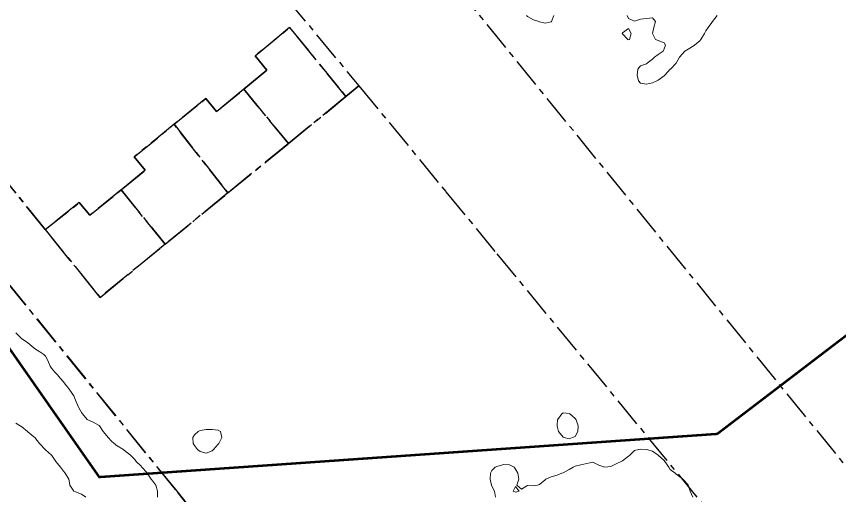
# Model space of a CAD drawing. Header units: centimetres. Extents: x 0 to 642158, y -847 to 649707.
# Drawn here: x 616694.3 to 616763.5, y 620998.4 to 621038.7 of the extents above; entities that cross this region are included whole.
import ezdxf

# ---------------------------------------------------------------- set-up
doc = ezdxf.new("R2010")
doc.units = ezdxf.units.CM
doc.header["$MEASUREMENT"] = 0
doc.linetypes.add('CENTERX2', pattern=[4, 2.5, -0.5, 0.5, -0.5])
doc.layers.add('MEV_layout inondation', color=5, linetype='Continuous', lineweight=15)
doc.layers.add('WAL_topographie 0.5', color=253, linetype='Continuous', lineweight=20)
doc.layers.add('SPW_parcellaire cadastral', color=7, linetype='CENTERX2', lineweight=25, true_color=0xff0542)

msp = doc.modelspace()

# ---------------------------------------------------------------- linework, layer by layer
at = {"layer": 'MEV_layout inondation', "const_width": 0.2}
msp.add_lwpolyline([(616900.942, 621085.199), (616869.556, 621081.82), (616818.373, 621077.958), (616791.092, 621080.131), (616754.688, 621092.309), (616742.718, 621101.924), (616722.412, 621069.444), (616695.48, 621070.085), (616668.547, 621046.793), (616701.256, 620999.929), (616753.203, 621003.561), (616805.513, 621043.508), (616905.775, 621054.403)], dxfattribs=at)
at = {"layer": 'SPW_parcellaire cadastral'}
for points in [[(616725.447, 620976.685), (616709.658, 620996.388), (616709.455, 620996.641), (616707.663, 620998.875), (616688.472, 621022.554), (616625.34, 621099.609), (616620.686, 621105.289), (616646.44, 621126.439)], [(616715.263, 621093.336), (616715.563, 621087.308), (616715.873, 621081.077), (616716.186, 621074.786), (616716.286, 621072.789), (616760.686, 621075.337), (616770.879, 621062.083), (616773.292, 621059.129), (616779.255, 621051.859), (616773.908, 621030.944), (616772.263, 621024.51), (616770.866, 621019.044), (616769.271, 621012.806), (616767.739, 621006.814), (616766.157, 621000.627), (616765.689, 620998.794), (616662.71, 621125.629)], [(616695.979, 621043.859), (616700.978, 621047.956), (616705.855, 621051.814), (616706.773, 621052.541), (616723.084, 621032.837), (616721.989, 621031.941), (616717.259, 621037.756), (616714.371, 621035.373), (616715.354, 621034.173), (616713.4, 621032.563), (616711.104, 621030.672), (616710.204, 621031.772), (616707.551, 621029.606), (616704.204, 621026.871), (616705.122, 621025.738), (616703.098, 621024.092), (616700.475, 621021.956), (616699.575, 621023.023), (616696.72, 621020.747), (616685.113, 621035.099), (616690.983, 621039.603), (616695.979, 621043.859)], [(616721.989, 621031.941), (616717.164, 621027.995), (616713.4, 621032.563), (616715.354, 621034.173), (616714.371, 621035.373), (616717.259, 621037.756), (616721.989, 621031.941)], [(616685.113, 621035.099), (616696.72, 621020.747), (616701.329, 621015.047), (616706.786, 621019.51), (616712.075, 621023.834), (616717.164, 621027.995), (616721.989, 621031.941), (616723.084, 621032.837), (616730.396, 621023.933), (616734.68, 621018.716), (616751.983, 620997.644)], [(616712.075, 621023.834), (616707.551, 621029.606), (616710.204, 621031.772), (616711.104, 621030.672), (616713.4, 621032.563), (616717.164, 621027.995), (616712.075, 621023.834)], [(616712.075, 621023.834), (616706.786, 621019.51), (616703.098, 621024.092), (616705.122, 621025.738), (616704.204, 621026.871), (616707.551, 621029.606), (616712.075, 621023.834)], [(616706.786, 621019.51), (616701.329, 621015.047), (616696.72, 621020.747), (616699.575, 621023.023), (616700.475, 621021.956), (616703.098, 621024.092), (616706.786, 621019.51)], [(616725.447, 620976.685), (616726.289, 620975.633), (616725.859, 620975.281), (616725.742, 620975.411), (616719.607, 620982.253), (616719.602, 620982.258), (616703.252, 620977.874), (616679.014, 620971.374), (616680.429, 620969.619), (616665.719, 620957.761), (616662.942, 620947.797), (616648.311, 620895.015), (616618.639, 620932.979), (616614.722, 620937.858), (616666.054, 620979.771), (616656.021, 620992.067), (616681.136, 621012.591), (616679.177, 621014.989), (616688.472, 621022.554), (616707.663, 620998.875), (616709.455, 620996.641), (616709.658, 620996.388), (616725.447, 620976.685)]]:
    msp.add_lwpolyline(points, dxfattribs=at)
at = {"layer": 'WAL_topographie 0.5'}
for points in [[(616739.464, 621038.75), (616739.276, 621038.25), (616739.25, 621038.219), (616738.75, 621038.102), (616738.25, 621038.235), (616738.194, 621038.25), (616737.75, 621038.398), (616737.25, 621038.667), (616737.176, 621038.75)], [(616753.196, 621038.75), (616752.804, 621038.25), (616752.75, 621038.171), (616752.452, 621037.75), (616752.25, 621037.456), (616752.133, 621037.25), (616751.836, 621036.75), (616751.75, 621036.632), (616751.278, 621036.25), (616751.25, 621036.23), (616750.75, 621035.94), (616750.491, 621035.75), (616750.25, 621035.497), (616750.04, 621035.25), (616749.75, 621034.75), (616749.75, 621034.75), (616749.26, 621034.25), (616749.25, 621034.24), (616748.81, 621033.75), (616748.75, 621033.675), (616748.25, 621033.308), (616748.119, 621033.25), (616747.75, 621033.106), (616747.25, 621032.984), (616746.75, 621033.072), (616746.575, 621033.25), (616746.462, 621033.75), (616746.54, 621034.25), (616746.75, 621034.517), (616747.25, 621034.706), (616747.304, 621034.75), (616747.75, 621035.097), (616747.927, 621035.25), (616748.25, 621035.467), (616748.656, 621035.75), (616748.75, 621035.964), (616748.839, 621036.25), (616748.75, 621036.46), (616748.25, 621036.659), (616748.019, 621036.75), (616747.767, 621037.25), (616747.879, 621037.75), (616748, 621038.25), (616747.75, 621038.55), (616747.25, 621038.518), (616746.75, 621038.454), (616746.25, 621038.278), (616745.75, 621038.5), (616745.636, 621038.75)], [(616745.817, 621036.75), (616745.75, 621036.714), (616745.679, 621036.75), (616745.25, 621037.212), (616745.214, 621037.25), (616745.25, 621037.288), (616745.75, 621037.673), (616745.962, 621037.25), (616745.817, 621036.75)], [(616694.25, 621012.068), (616694.545, 621011.75), (616694.75, 621011.562), (616695.214, 621011.25), (616695.25, 621011.219), (616695.75, 621010.795), (616695.815, 621010.75), (616696.25, 621010.46), (616696.598, 621010.25), (616696.75, 621010.09), (616696.938, 621009.75), (616697.135, 621009.25), (616697.25, 621009.098), (616697.51, 621008.75), (616697.75, 621008.533), (616697.983, 621008.25), (616698.25, 621007.943), (616698.387, 621007.75), (616698.75, 621007.291), (616698.787, 621007.25), (616699.112, 621006.75), (616699.25, 621006.39), (616699.303, 621006.25), (616699.542, 621005.75), (616699.75, 621005.375), (616699.845, 621005.25), (616700.25, 621004.772), (616700.285, 621004.75), (616700.75, 621004.556), (616701.25, 621004.265), (616701.267, 621004.25), (616701.599, 621003.75), (616701.75, 621003.558), (616702.009, 621003.25), (616702.25, 621002.981), (616702.523, 621002.75), (616702.75, 621002.558), (616703.25, 621002.267), (616703.277, 621002.25), (616703.75, 621001.897), (616703.907, 621001.75), (616704.25, 621001.407), (616704.372, 621001.25), (616704.75, 621000.868), (616704.846, 621000.75), (616705.25, 621000.31), (616705.293, 621000.25), (616705.633, 620999.75), (616705.75, 620999.593), (616706, 620999.25), (616706.142, 620998.75), (616706.149, 620998.25)], [(616741.033, 621003.25), (616740.75, 621003.143), (616740.344, 621003.25), (616740.25, 621003.273), (616739.854, 621003.75), (616739.75, 621004.221), (616739.746, 621004.25), (616739.75, 621004.306), (616739.78, 621004.75), (616740.143, 621005.25), (616740.25, 621005.341), (616740.75, 621005.285), (616740.806, 621005.25), (616741.25, 621004.868), (616741.344, 621004.75), (616741.513, 621004.25), (616741.487, 621003.75), (616741.25, 621003.354), (616741.033, 621003.25)], [(616694.25, 621004.458), (616694.596, 621004.25), (616694.75, 621004.158), (616695.223, 621003.75), (616695.25, 621003.727), (616695.75, 621003.319), (616695.835, 621003.25), (616696.235, 621002.75), (616696.25, 621002.723), (616696.71, 621002.25), (616696.75, 621002.223), (616697.25, 621001.759), (616697.257, 621001.75), (616697.61, 621001.25), (616697.75, 621001.071), (616697.989, 621000.75), (616698.25, 621000.414), (616698.4, 621000.25), (616698.702, 620999.75), (616698.75, 620999.45), (616698.794, 620999.25), (616699.12, 620998.75), (616699.25, 620998.683), (616699.75, 620998.478), (616700.132, 620998.25)], [(616710.869, 621002.25), (616710.75, 621002.131), (616710.25, 621001.933), (616709.75, 621002.073), (616709.527, 621002.25), (616709.25, 621002.595), (616709.153, 621002.75), (616709.118, 621003.25), (616709.25, 621003.486), (616709.561, 621003.75), (616709.75, 621003.842), (616710.25, 621003.923), (616710.75, 621003.935), (616711.25, 621003.863), (616711.456, 621003.75), (616711.556, 621003.25), (616711.296, 621002.75), (616711.25, 621002.694), (616710.869, 621002.25)], [(616734.568, 620998.25), (616734.479, 620998.75), (616734.25, 620999.159), (616734.228, 620999.25), (616734.119, 620999.75), (616734.146, 621000.25), (616734.25, 621000.474), (616734.546, 621000.75), (616734.75, 621000.858), (616735.25, 621000.981), (616735.75, 621000.952), (616736.145, 621000.75), (616736.25, 621000.6), (616736.428, 621000.25), (616736.522, 620999.75), (616736.35, 620999.25), (616736.75, 620998.917), (616737.25, 620999.214), (616737.75, 620999.194), (616738.083, 620999.25), (616738.25, 620999.3), (616738.75, 620999.708), (616738.806, 620999.75), (616739.25, 620999.95), (616739.75, 621000.091), (616740.139, 621000.25), (616740.25, 621000.29), (616740.75, 621000.558), (616741.083, 621000.75), (616741.25, 621000.839), (616741.75, 621000.958), (616742.25, 621001.079), (616742.75, 621001.172), (616743.25, 621000.938), (616743.75, 621000.762), (616744.25, 621000.819), (616744.75, 621001.066), (616745.139, 621001.25), (616745.25, 621001.309), (616745.75, 621001.693), (616745.815, 621001.75), (616746.25, 621002.159), (616746.625, 621002.25), (616746.75, 621002.272), (616747.25, 621002.259), (616747.269, 621002.25), (616747.75, 621002.098), (616748.25, 621001.768), (616748.274, 621001.75), (616748.75, 621001.321), (616748.81, 621001.25), (616749.139, 621000.75), (616749.25, 621000.58), (616749.657, 621000.25), (616749.75, 621000.167), (616750.25, 620999.8), (616750.315, 620999.75), (616750.75, 620999.268), (616750.758, 620999.25), (616750.914, 620998.75), (616751.152, 620998.25)], [(616736.25, 620998.659), (616736.55, 620998.75), (616736.25, 620999.125), (616736.05, 620998.75), (616736.25, 620998.659)]]:
    msp.add_lwpolyline(points, dxfattribs=at)

doc.saveas('drawing.dxf')
